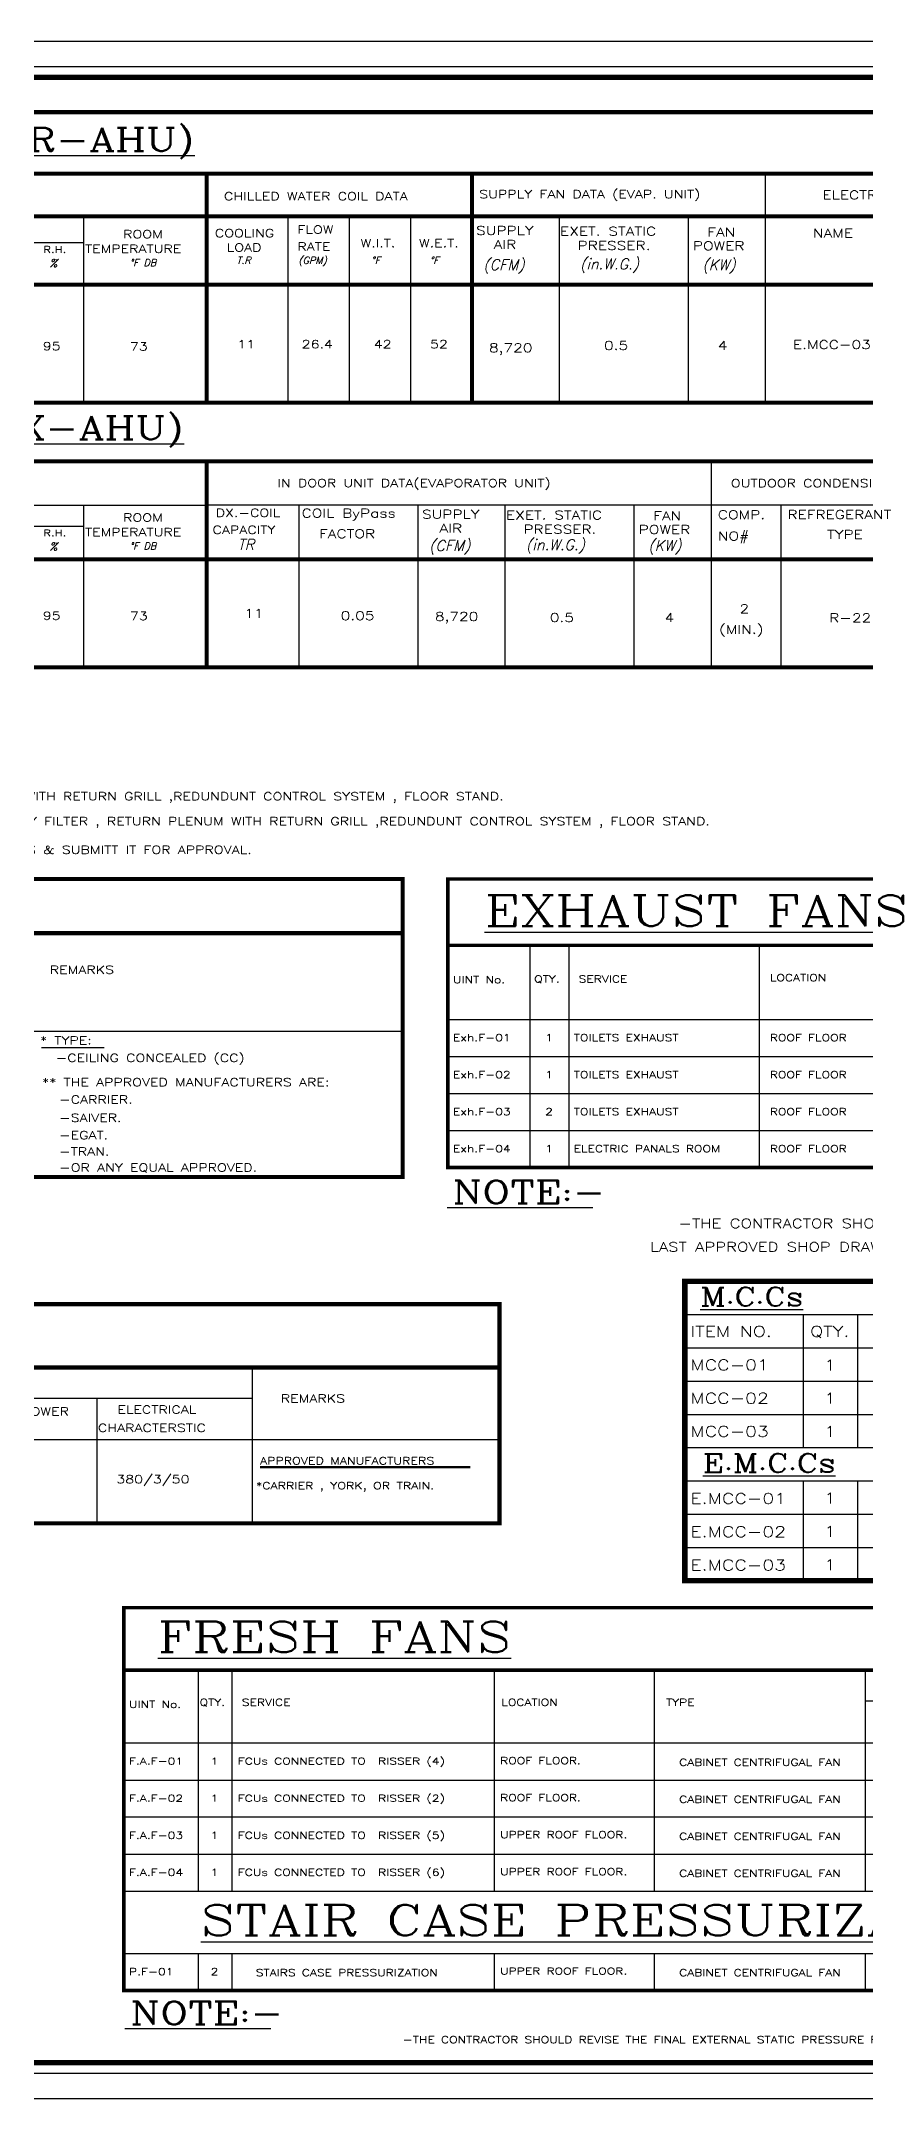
# Model space of a CAD drawing. Extents: x -409 to 2784, y 197 to 852.
# Drawn here: x -383.26 to -368.04, y 197.27 to 235.27 of the extents above; entities that cross this region are included whole.
import ezdxf
from ezdxf.enums import TextEntityAlignment as Align

# ---------------------------------------------------------------- set-up
doc = ezdxf.new("R2010")
doc.units = 0
doc.header["$MEASUREMENT"] = 0
for name, color, linetype in [('15-AC-CH.WT PIPING (S)', 3, 'Continuous'), ('fram', 252, 'Continuous'), ('HVAC', 6, 'Continuous'), ('pipe', 5, 'Continuous'), ('WALL', 4, 'Continuous')]:
    doc.layers.add(name, color=color, linetype=linetype)
doc.layers.add('5', color=5, linetype='Continuous', lineweight=35)
doc.styles.add('C', font='ROMANC.SHX')
doc.styles.add('ROMANC', font='italict.shx')

msp = doc.modelspace()

# ---------------------------------------------------------------- linework, layer by layer
at = {"color": 4}
for p, q in [((-373.073, 213.722), (-375.766, 213.722)), ((-379.02, 198.561), (-381.714, 198.561))]:
    msp.add_line(p, q, dxfattribs=at)
at = {"layer": '15-AC-CH.WT PIPING (S)'}
for p, q in [((-375.34, 208.941), (-379.216, 208.941)), ((-375.34, 208.918), (-379.216, 208.918))]:
    msp.add_line(p, q, dxfattribs=at)
at = {"layer": 'fram'}
for p, q in [((-344.202, 234.791), (-408.249, 234.791)), ((-408.249, 197.745), (-344.202, 197.745))]:
    msp.add_line(p, q, dxfattribs=at)
for points in [[(-408.726, 235.268), (-343.726, 235.268), (-343.726, 197.268), (-408.726, 197.268)], [(-351.779, 234.791), (-408.249, 234.791), (-408.249, 197.745), (-351.779, 197.745)]]:
    msp.add_lwpolyline(points, close=True, dxfattribs=at)
at = {"layer": 'HVAC', "color": 4}
msp.add_line((-382.099, 216.676), (-383.254, 216.676), dxfattribs=at)
at = {"layer": 'pipe', "color": 47}
for p, q in [((-352.885, 233.956), (-406.742, 233.956)), ((-352.885, 232.821), (-406.742, 232.821)), ((-380.204, 232.821), (-380.204, 228.591)), ((-375.306, 232.821), (-375.306, 228.591)), ((-375.306, 232.821), (-375.306, 228.591)), ((-369.895, 232.821), (-369.895, 228.591)), ((-369.895, 232.821), (-369.895, 229.442)), ((-394.983, 232.035), (-361.089, 232.035)), ((-382.479, 232.035), (-382.479, 228.591)), ((-380.204, 231.91), (-380.204, 228.591)), ((-378.707, 232.035), (-378.707, 228.591)), ((-377.573, 232.035), (-377.573, 228.591)), ((-376.44, 232.035), (-376.44, 228.591)), ((-375.306, 231.91), (-375.306, 228.591)), ((-373.7, 232.035), (-373.7, 228.591)), ((-373.7, 232.035), (-373.7, 228.591)), ((-371.317, 232.035), (-371.317, 228.591)), ((-371.317, 232.035), (-371.317, 228.591)), ((-391.005, 231.548), (-382.479, 231.548)), ((-406.742, 230.771), (-372.97, 230.771)), ((-406.742, 230.771), (-352.885, 230.771)), ((-403.824, 227.509), (-352.885, 227.509)), ((-380.204, 227.509), (-380.204, 223.703)), ((-380.204, 227.509), (-380.204, 224.131)), ((-370.894, 227.487), (-370.894, 223.703)), ((-370.894, 227.487), (-370.894, 223.703)), ((-370.894, 227.487), (-370.894, 223.703)), ((-397.01, 226.701), (-380.204, 226.701)), ((-382.479, 226.701), (-382.479, 223.703)), ((-361.089, 226.701), (-380.204, 226.701)), ((-380.204, 226.599), (-380.204, 223.703)), ((-378.504, 226.701), (-378.504, 223.703)), ((-378.504, 226.701), (-378.504, 223.703)), ((-376.306, 226.701), (-376.306, 223.703)), ((-376.306, 226.701), (-376.306, 223.703)), ((-376.306, 226.577), (-376.306, 223.703)), ((-374.699, 226.701), (-374.699, 223.703)), ((-374.699, 226.701), (-374.699, 223.703)), ((-372.317, 226.701), (-372.317, 223.703)), ((-372.317, 226.701), (-372.317, 223.703)), ((-369.606, 226.701), (-369.606, 223.703)), ((-391.005, 226.313), (-382.479, 226.313)), ((-403.824, 225.7), (-352.885, 225.7)), ((-375.753, 219.796), (-352.871, 219.796)), ((-376.585, 218.795), (-398.663, 218.795)), ((-375.753, 218.57), (-352.871, 218.57)), ((-374.242, 218.57), (-374.242, 214.467)), ((-373.521, 218.57), (-373.521, 214.467)), ((-370.003, 218.57), (-370.003, 214.467)), ((-406.694, 216.986), (-376.585, 216.986)), ((-406.694, 216.986), (-376.585, 216.986)), ((-375.753, 217.202), (-352.871, 217.202)), ((-375.753, 216.518), (-358.124, 216.518)), ((-375.753, 215.835), (-358.124, 215.835)), ((-375.753, 215.151), (-358.124, 215.151)), ((-375.753, 214.467), (-358.124, 214.467)), ((-406.694, 214.291), (-376.585, 214.291)), ((-352.871, 212.365), (-371.378, 212.365)), ((-371.378, 211.751), (-352.871, 211.751)), ((-369.191, 211.751), (-369.191, 209.294)), ((-368.191, 211.751), (-368.191, 209.294)), ((-371.378, 211.137), (-352.871, 211.137)), ((-371.378, 211.137), (-352.871, 211.137)), ((-379.365, 210.774), (-379.365, 207.896)), ((-371.378, 210.522), (-352.871, 210.522)), ((-379.365, 210.203), (-396.192, 210.203)), ((-382.234, 210.203), (-382.234, 207.896)), ((-371.378, 209.908), (-352.871, 209.908)), ((-374.799, 209.437), (-406.753, 209.437)), ((-371.378, 209.294), (-352.871, 209.294)), ((-371.378, 209.294), (-352.871, 209.294)), ((-371.378, 208.679), (-352.871, 208.679)), ((-369.191, 208.679), (-369.191, 206.836)), ((-368.191, 208.679), (-368.191, 206.836)), ((-371.378, 208.065), (-352.871, 208.065)), ((-371.378, 208.065), (-352.871, 208.065)), ((-371.378, 207.45), (-352.871, 207.45)), ((-371.378, 207.45), (-352.871, 207.45)), ((-371.378, 206.836), (-352.871, 206.836)), ((-381.735, 206.338), (-381.735, 199.269)), ((-381.735, 205.186), (-352.871, 205.186)), ((-380.363, 205.186), (-380.363, 201.105)), ((-379.739, 205.186), (-379.739, 201.105)), ((-374.899, 205.186), (-374.899, 201.105)), ((-371.942, 205.186), (-371.942, 201.105)), ((-368.049, 205.186), (-368.049, 201.105)), ((-368.049, 204.619), (-358.849, 204.619)), ((-381.735, 203.84), (-352.871, 203.84)), ((-381.735, 203.156), (-358.849, 203.156)), ((-381.735, 202.473), (-358.849, 202.473)), ((-381.735, 201.789), (-358.849, 201.789)), ((-381.735, 201.105), (-358.849, 201.105)), ((-381.735, 199.952), (-358.849, 199.952)), ((-381.735, 199.952), (-358.849, 199.952)), ((-380.363, 199.952), (-380.363, 199.269)), ((-379.739, 199.952), (-379.739, 199.269)), ((-374.899, 199.952), (-374.899, 199.269)), ((-371.942, 199.952), (-371.942, 199.269)), ((-368.049, 199.952), (-368.049, 199.269)), ((-381.735, 199.269), (-358.849, 199.269))]:
    msp.add_line(p, q, dxfattribs=at)
for points, const_width in [([(-406.742, 233.956), (-352.885, 233.956), (-352.885, 223.703), (-406.742, 223.703)], 0.075), ([(-376.585, 219.796), (-406.694, 219.796), (-406.694, 214.291), (-376.585, 214.291)], 0.075), ([(-352.871, 219.796), (-375.753, 219.796), (-375.753, 214.467), (-352.871, 214.467)], 0.065), ([(-376.585, 218.795), (-406.694, 218.795), (-406.694, 214.291), (-376.585, 214.291)], 0.075), ([(-375.753, 218.57), (-352.871, 218.57), (-352.871, 214.467), (-375.753, 214.467)], 0.065), ([(-352.871, 212.365), (-371.378, 212.365), (-371.378, 206.836), (-352.871, 206.836)], 0.1), ([(-406.742, 211.943), (-374.799, 211.943), (-374.799, 207.896), (-406.742, 207.896)], 0.075), ([(-374.799, 210.774), (-406.742, 210.774), (-406.742, 207.896), (-374.799, 207.896)], 0.075), ([(-352.871, 199.269), (-381.735, 199.269), (-381.735, 206.338), (-352.871, 206.338)], 0.065), ([(-352.871, 205.186), (-381.735, 205.186), (-381.735, 199.269), (-352.871, 199.269)], 0.065)]:
    msp.add_lwpolyline(points, close=True, dxfattribs=dict(at, const_width=const_width))
for points, const_width in [([(-352.885, 232.821), (-406.742, 232.821)], 0.075), ([(-380.204, 232.821), (-380.204, 228.591)], 0.075), ([(-375.306, 232.821), (-375.306, 228.591)], 0.075), ([(-361.089, 232.035), (-397.01, 232.035)], 0.075), ([(-352.885, 230.771), (-406.742, 230.771)], 0.075), ([(-352.885, 228.591), (-406.742, 228.591)], 0.075), ([(-352.885, 227.509), (-406.742, 227.509)], 0.075), ([(-380.204, 227.509), (-380.204, 223.703)], 0.075), ([(-406.742, 225.7), (-352.885, 225.7)], 0.075), ([(-371.378, 211.751), (-352.871, 211.751)], 0.02)]:
    msp.add_lwpolyline(points, dxfattribs=dict(at, const_width=const_width))
at = {"layer": 'WALL', "linetype": 'Continuous', "const_width": 0.1}
msp.add_lwpolyline([(-351.971, 234.599), (-408.057, 234.599), (-408.057, 197.937), (-351.971, 197.937)], close=True, dxfattribs=at)
at = {"layer": 'WALL', "color": 252, "linetype": 'Continuous'}
msp.add_lwpolyline([(-351.971, 234.599, 0.0192, 0.0192, 0), (-408.057, 234.599, 0.0192, 0.0192, 0), (-408.057, 197.937, 0.0192, 0.0192, 0), (-351.971, 197.937, 0.0192, 0.0192, 0)], format="xyseb", close=True, dxfattribs=at)
msp.add_lwpolyline([(-351.971, 234.599, 0.0192, 0.0192, 0), (-408.057, 234.599, 0.0192, 0.0192, 0), (-408.057, 197.937, 0.0192, 0.0192, 0), (-351.971, 197.937, 0.0192, 0.0192, 0)], format="xyseb", close=True, dxfattribs=at)

# ---------------------------------------------------------------- texts
at = {"color": 4, "style": 'C', "width": 1.3}
for s, height, p in [('ELECTRICAL CONNECTION', 0.16006, (-368.837, 232.347)), ('SUPPLY ', 0.1601, (-375.231, 231.691)), ('EXET. STATIC', 0.16006, (-373.681, 231.677)), ('FAN', 0.1601, (-370.962, 231.662)), ('NAME', 0.1601, (-369.012, 231.643)), ('R.H.', 0.12, (-383.219, 231.36)), ('AIR', 0.1601, (-374.907, 231.433)), ('PRESSER.', 0.1601, (-373.358, 231.414)), ('POWER', 0.1601, (-371.23, 231.409)), ('8,720', 0.1601, (-374.993, 229.525)), ('0.5', 0.1601, (-372.869, 229.568)), ('E.MCC-03', 0.1601, (-369.38, 229.583)), ('COIL ByPass ', 0.16006, (-378.453, 226.47)), ('SUPPLY ', 0.1601, (-376.23, 226.45)), ('EXET. STATIC', 0.16006, (-374.68, 226.436)), ('FAN', 0.1601, (-371.962, 226.421)), ('COMP.', 0.1601, (-370.768, 226.442)), ('REFREGERANT ', 0.16006, (-369.483, 226.445)), ('R.H.', 0.12, (-383.219, 226.125)), ('FACTOR', 0.1601, (-378.13, 226.091)), ('AIR', 0.1601, (-375.907, 226.192)), ('PRESSER.', 0.1601, (-374.357, 226.173)), ('POWER', 0.1601, (-372.23, 226.168)), ('NO#', 0.1601, (-370.768, 226.049)), ('TYPE', 0.1601, (-368.751, 226.08)), ('11', 0.1601, (-379.511, 224.621)), ('0.05', 0.1601, (-377.731, 224.578)), ('8,720', 0.1601, (-375.992, 224.564)), ('0.5', 0.1601, (-373.869, 224.543)), ('2', 0.16, (-370.367, 224.707)), ('R-22', 0.1601, (-368.712, 224.537)), ('(MIN.)', 0.1601, (-370.746, 224.325))]:
    msp.add_text(s, height=height, dxfattribs=at).set_placement(p)
at = {"color": 1, "style": 'C', "width": 1.3}
for p in [(-370.77, 229.568), (-371.751, 224.543)]:
    msp.add_text('4', height=0.16, dxfattribs=at).set_placement(p)
at = {"color": 4, "style": 'C', "width": 1.3}
for s, p in [('-THE CONTRACTOR SHOULD REVISE THE FINAL EXTERNAL STATIC PRESSURE OF ALL FANS ACCORDING TO THE ', (-363.15, 213.435)), ('LAST APPROVED SHOP DRAWINGS, AND SUBMIT IT FOR APPROVAL.', (-367.082, 212.975))]:
    msp.add_text(s, height=0.17158, dxfattribs=at).set_placement(p, align=Align.MIDDLE)
at = {"layer": '5', "color": 2, "style": 'ROMANC'}
for s, height, p in [('%%%', 0.1465, (-383.11, 231.097)), ('%%DF DB', 0.1302, (-381.629, 231.114)), ('T.R', 0.1302, (-379.654, 231.155)), ('(GPM)', 0.1302, (-378.511, 231.155)), ('%%DF', 0.1302, (-377.168, 231.155)), ('%%DF', 0.1302, (-376.088, 231.155)), ('(CFM)', 0.1953, (-375.098, 231.041)), ('(in.W.G.)', 0.1953, (-373.312, 231.056)), ('(KW)', 0.1953, (-371.052, 231.041)), ('(in.W.G.)', 0.1953, (-374.311, 225.87)), ('%%%', 0.1465, (-383.11, 225.863)), ('%%DF DB', 0.1302, (-381.629, 225.88)), ('TR', 0.1953, (-379.638, 225.875)), ('(CFM)', 0.1953, (-376.098, 225.855)), ('(KW)', 0.1953, (-372.052, 225.855))]:
    msp.add_text(s, height=height, dxfattribs=at).set_placement(p)
at = {"layer": 'HVAC', "color": 2, "style": 'C', "width": 1.3}
for s, height, p in [('%%UCOMPUTER ROOM AIR HANDLING UNIT (CHILLED WATER-AHU)', 0.42648, (-392.542, 233.452)), ('%%UCOMPUTER ROOM "STAND BY" AIR HANDLING UNIT (DX-AHU)', 0.42648, (-392.739, 228.127)), ('%%uEXHAUST FANS', 0.56864, (-371.162, 219.211)), ('%%UM.C.Cs', 0.3412, (-370.143, 212.082)), ('%%UE.M.C.Cs', 0.34118, (-369.82, 209.01)), ('%%uFRESH FANS', 0.56864, (-377.846, 205.801)), ('%%USTAIR CASE PRESSURIZATION FANS', 0.56864, (-371.095, 200.568))]:
    msp.add_text(s, height=height, dxfattribs=at).set_placement(p, align=Align.MIDDLE_CENTER)
at = {"layer": 'HVAC', "color": 4, "style": 'C', "width": 1.3}
for s, height, p in [('CHILLED WATER COIL DATA', 0.14779, (-379.886, 232.33)), ('SUPPLY FAN DATA (EVAP. UNIT)', 0.14779, (-375.174, 232.368)), ('FLOW', 0.1478, (-378.531, 231.713)), ('TEMPERATURE', 0.14779, (-382.452, 231.36)), ('ROOM ', 0.1478, (-381.748, 231.629)), ('COOLING', 0.1478, (-380.054, 231.648)), ('LOAD', 0.1478, (-379.836, 231.383)), ('RATE', 0.1478, (-378.531, 231.4)), ('W.I.T.', 0.1478, (-377.365, 231.465)), ('W.E.T.', 0.1478, (-376.285, 231.465)), ('95', 0.1478, (-383.231, 229.562)), ('73', 0.1478, (-381.622, 229.556)), ('11', 0.1478, (-379.642, 229.597)), ('26.4', 0.1478, (-378.452, 229.597)), ('42', 0.1478, (-377.121, 229.597)), ('52', 0.1478, (-376.082, 229.597)), ('IN DOOR UNIT DATA(EVAPORATOR UNIT)', 0.14779, (-378.9, 227.034)), ('OUTDOOR CONDENSING UNIT', 0.14779, (-370.528, 227.03)), ('ROOM ', 0.1478, (-381.748, 226.395)), ('DX.-COIL', 0.1478, (-380.039, 226.483)), ('TEMPERATURE', 0.14779, (-382.452, 226.126)), ('CAPACITY', 0.1478, (-380.097, 226.169)), ('95', 0.1478, (-383.231, 224.584)), ('73', 0.1478, (-381.622, 224.578)), ('REMARKS', 0.1478, (-383.102, 218.046)), ('UINT No.', 0.1281, (-375.657, 217.873)), ('QTY.', 0.1281, (-374.16, 217.883)), ('SERVICE', 0.1281, (-373.337, 217.883)), ('LOCATION', 0.1281, (-369.808, 217.908)), ('* TYPE:', 0.1478, (-383.282, 216.741)), ('Exh.F-01', 0.1281, (-375.657, 216.802)), ('1', 0.128, (-373.956, 216.802)), ('TOILETS EXHAUST ', 0.12808, (-373.428, 216.802)), ('ROOF FLOOR', 0.1281, (-369.809, 216.802)), ('-CEILING CONCEALED (CC)', 0.14779, (-382.994, 216.418)), ('Exh.F-02', 0.1281, (-375.657, 216.118)), ('1', 0.128, (-373.956, 216.118)), ('TOILETS EXHAUST ', 0.12808, (-373.428, 216.118)), ('ROOF FLOOR', 0.1281, (-369.809, 216.118)), ('** THE APPROVED MANUFACTURERS ARE: ', 0.14779, (-383.244, 215.968)), ('-CARRIER.', 0.1478, (-382.93, 215.647)), ('Exh.F-03', 0.1281, (-375.657, 215.434)), ('2', 0.128, (-373.956, 215.434)), ('TOILETS EXHAUST ', 0.12808, (-373.428, 215.434)), ('ROOF FLOOR', 0.1281, (-369.809, 215.434)), ('-SAIVER.', 0.1478, (-382.93, 215.311)), ('-EGAT.', 0.1478, (-382.93, 214.99)), ('-TRAN.', 0.1478, (-382.93, 214.688)), ('Exh.F-04', 0.1281, (-375.657, 214.751)), ('1', 0.128, (-373.956, 214.751)), ('ELECTRIC PANALS ROOM', 0.12808, (-373.428, 214.751)), ('ROOF FLOOR', 0.1281, (-369.809, 214.751)), ('-OR ANY EQUAL APPROVED.', 0.14779, (-382.93, 214.392)), ('ITEM NO.', 0.197, (-371.275, 211.341)), ('QTY.', 0.197, (-369.065, 211.341)), ('MCC-01', 0.197, (-371.275, 210.723)), ('1', 0.197, (-368.806, 210.72)), ('REMARKS', 0.1478, (-378.837, 210.128)), ('MCC-02', 0.197, (-371.275, 210.108)), ('1', 0.197, (-368.806, 210.106)), ('CONSUMED POWER', 0.14779, (-385.169, 209.889)), ('ELECTRICAL', 0.1478, (-381.853, 209.922)), ('CHARACTERSTIC', 0.14779, (-382.213, 209.585)), ('MCC-03', 0.197, (-371.275, 209.494)), ('1', 0.197, (-368.806, 209.491)), ('APPROVED MANUFACTURERS', 0.13163, (-379.222, 208.985)), ('380/3/50', 0.1478, (-381.873, 208.636)), ('*CARRIER , YORK, OR TRAIN.', 0.13163, (-379.297, 208.524)), ('E.MCC-01', 0.197, (-371.275, 208.256)), ('1', 0.197, (-368.806, 208.263)), ('E.MCC-02', 0.197, (-371.275, 207.641)), ('1', 0.197, (-368.806, 207.648)), ('E.MCC-03', 0.197, (-371.275, 207.027)), ('1', 0.197, (-368.806, 207.034)), ('UINT No.', 0.1281, (-381.639, 204.489)), ('QTY.', 0.1281, (-380.337, 204.524)), ('SERVICE', 0.1281, (-379.557, 204.524)), ('LOCATION', 0.1281, (-374.766, 204.524)), ('TYPE', 0.1281, (-371.726, 204.524)), ('F.A.F-01', 0.1281, (-381.639, 203.44)), ('1', 0.128, (-380.133, 203.44)), ('FCUs CONNECTED TO  RISSER (4)  ', 0.12808, (-379.631, 203.44)), ('ROOF FLOOR.', 0.12808, (-374.788, 203.45)), ('F.A.F-02', 0.1281, (-381.639, 202.756)), ('1', 0.128, (-380.133, 202.756)), ('FCUs CONNECTED TO  RISSER (2)  ', 0.12808, (-379.631, 202.756)), ('ROOF FLOOR.', 0.12808, (-374.788, 202.766)), ('F.A.F-03', 0.1281, (-381.639, 202.072)), ('1', 0.128, (-380.133, 202.072)), ('FCUs CONNECTED TO  RISSER (5)  ', 0.12808, (-379.631, 202.072)), ('UPPER ROOF FLOOR.', 0.12808, (-374.788, 202.082)), ('F.A.F-04', 0.1281, (-381.639, 201.388)), ('1', 0.128, (-380.133, 201.388)), ('FCUs CONNECTED TO  RISSER (6)  ', 0.12808, (-379.631, 201.388)), ('UPPER ROOF FLOOR.', 0.12808, (-374.788, 201.398)), ('P.F-01', 0.1281, (-381.639, 199.552)), ('2', 0.128, (-380.133, 199.552)), ('UPPER ROOF FLOOR.', 0.12808, (-374.788, 199.562))]:
    msp.add_text(s, height=height, dxfattribs=at).set_placement(p)
for s, p in [('-CHILLED WATER AHU:- CHILLED WATER COIL ,ELECTRIC HEATERS , HIGH EFFICENCY FILTER , RETURN PLENUM WITH RETURN GRILL ,REDUNDUNT CONTROL SYSTEM , FLOOR STAND.  ', (-386.288, 221.248)), ('-"STNAD BY" DX- AIR COOLED AIR HANDLING UNIT:- DX-COOLING COIL ,ELECTRIC HEATERS , HIGH EFFICENCY FILTER , RETURN PLENUM WITH RETURN GRILL ,REDUNDUNT CONTROL SYSTEM , FLOOR STAND.  ', (-384.234, 220.788)), ('*THE CONTRACTOR SHOULD REVISE THE EXTERNAL STATIC PRESSURE OF THE UNIT ACCORDING TO THE LAST APPROVED SHOP DRAWINGS & SUBMITT IT FOR APPROVAL.', (-390.225, 220.261))]:
    msp.add_text(s, height=0.147786, dxfattribs=at).set_placement(p, align=Align.CENTER)
at = {"layer": 'HVAC', "color": 2, "style": 'C', "width": 1.3}
for p in [(-374.253, 214.015), (-380.201, 198.854)]:
    msp.add_text('NOTE:-', height=0.4265, dxfattribs=at).set_placement(p, align=Align.MIDDLE)
at = {"layer": 'HVAC', "color": 4, "style": 'C', "width": 1.3}
for s, height, p in [('CABINET CENTRIFUGAL FAN', 0.12808, (-369.991, 203.484)), ('CABINET CENTRIFUGAL FAN', 0.12808, (-369.991, 202.801)), ('CABINET CENTRIFUGAL FAN', 0.12808, (-369.991, 202.117)), ('CABINET CENTRIFUGAL FAN', 0.12808, (-369.991, 201.433)), ('STAIRS CASE PRESSURIZATION', 0.12808, (-377.618, 199.597)), ('CABINET CENTRIFUGAL FAN', 0.12808, (-369.991, 199.597)), ('-THE CONTRACTOR SHOULD REVISE THE FINAL EXTERNAL STATIC PRESSURE FOR ALL FANS ACCORDING TO THE LAST APPROVED SHOP DRAWINGS.', 0.128081, (-368.39, 198.362))]:
    msp.add_text(s, height=height, dxfattribs=at).set_placement(p, align=Align.MIDDLE)

doc.saveas('drawing.dxf')
